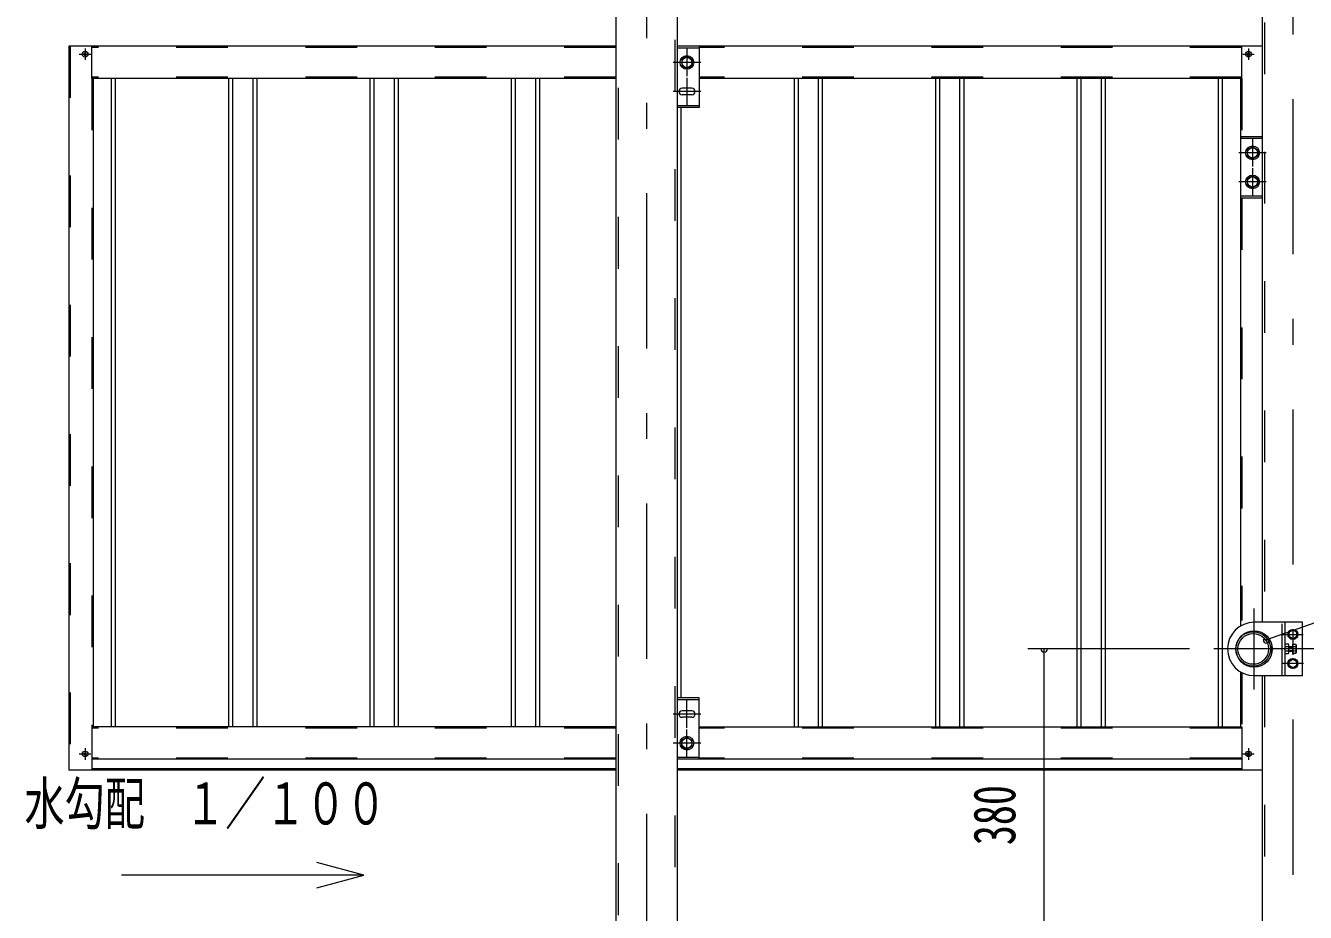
# Model space of a CAD drawing. Units: millimetres, scale not verified. Extents: x -23102 to 23102, y -10142 to 10142.
# Drawn here: x 14344 to 18304, y 1772 to 4516 of the extents above; entities that cross this region are included whole.
import ezdxf
from ezdxf.enums import TextEntityAlignment as Align

# ---------------------------------------------------------------- set-up
doc = ezdxf.new("R2010")
doc.units = ezdxf.units.MM
doc.header["$LTSCALE"] = 40
doc.linetypes.add('USER2', pattern=[10, 4, -6])
doc.linetypes.add('USER3', pattern=[24, 12, -5, 2, -5])
for name, color, linetype, lineweight in [('0-6_2-0BOLD', 7, 'Continuous', 18), ('0-7_2-1HIDDEN', 3, 'USER2', 18), ('0-8_2-2CENTER', 3, 'USER3', 18), ('0-9_2-4THIN', 4, 'Continuous', 18), ('0-A_2-5DIM', 3, 'Continuous', 18)]:
    doc.layers.add(name, color=color, linetype=linetype, lineweight=lineweight)
doc.styles.add('ＭＳ ゴシック', font='')
doc.styles.get('ＭＳ ゴシック').set_extended_font_data('MS Gothic')

msp = doc.modelspace()

# ---------------------------------------------------------------- linework, layer by layer
at = {"layer": '0-6_2-0BOLD'}
for p, q in [((18170.09, 6127.35), (18170.09, 2669.93)), ((16360.84, 1512.43), (16360.84, 5387.43)), ((16170.09, 5117.06), (16170.09, 1512.43)), ((14477.96, 4452.43), (14477.96, 2212.43)), ((16170.09, 4452.43), (14477.96, 4452.43)), ((14548.96, 4352.43), (14548.96, 4452.43)), ((18170.09, 4452.43), (16360.84, 4452.43)), ((16427.96, 4446.68), (16360.84, 4446.68)), ((16427.96, 4452.43), (16427.96, 4262.43)), ((18106.96, 4352.43), (18106.96, 4452.43)), ((14526.3, 4427.95), (14524.82, 4429.48)), ((14526.3, 4426.91), (14524.82, 4425.38)), ((14527.44, 4429.1), (14525.91, 4430.57)), ((14527.44, 4425.76), (14525.91, 4424.29)), ((14528.48, 4429.1), (14530.01, 4430.57)), ((14528.48, 4425.76), (14530.01, 4424.29)), ((14529.63, 4427.95), (14531.1, 4429.48)), ((14529.63, 4426.91), (14531.1, 4425.38)), ((16374.21, 4411.81), (16390.46, 4421.19)), ((16390.46, 4421.19), (16406.71, 4411.81)), ((16406.71, 4411.81), (16406.71, 4393.05)), ((18126.3, 4427.95), (18124.82, 4429.48)), ((18126.3, 4426.91), (18124.82, 4425.38)), ((18127.44, 4429.1), (18125.91, 4430.57)), ((18127.44, 4425.76), (18125.91, 4424.29)), ((18128.48, 4429.1), (18130.01, 4430.57)), ((18128.48, 4425.76), (18130.01, 4424.29)), ((18129.63, 4427.95), (18131.1, 4429.48)), ((18129.63, 4426.91), (18131.1, 4425.38)), ((16170.09, 4352.43), (14548.96, 4352.43)), ((14552.96, 4352.43), (14552.96, 2345.93)), ((16405.46, 4322.43), (16375.46, 4322.43)), ((18106.96, 4352.43), (16427.96, 4352.43)), ((18102.96, 4352.43), (18102.96, 2658.14)), ((16405.46, 4302.43), (16375.46, 4302.43)), ((16427.96, 4268.18), (16360.84, 4268.18)), ((16427.96, 4262.43), (16360.84, 4262.43)), ((18170.09, 4172.43), (18102.96, 4172.43)), ((18170.09, 4166.68), (18102.96, 4166.68)), ((18124.21, 4131.81), (18140.46, 4141.19)), ((18140.46, 4141.19), (18156.71, 4131.81)), ((18156.71, 4131.81), (18156.71, 4113.05)), ((18124.21, 4041.81), (18140.46, 4051.19)), ((18140.46, 4051.19), (18156.71, 4041.81)), ((18156.71, 4041.81), (18156.71, 4023.05)), ((18170.09, 3988.18), (18102.96, 3988.18)), ((18170.09, 3982.43), (18102.96, 3982.43)), ((18240.46, 2669.93), (18240.46, 2504.93)), ((18198.46, 2579.93), (18201.21, 2579.93)), ((18240.46, 2594.65), (18251.7, 2594.65)), ((18251.7, 2580.21), (18240.46, 2580.21)), ((18252.96, 2594.93), (18265.46, 2594.93)), ((18265.46, 2579.93), (18252.96, 2579.93)), ((18265.46, 2594.65), (18274.2, 2594.65)), ((18274.2, 2580.21), (18265.46, 2580.21)), ((18240.46, 2573), (18251.7, 2573)), ((18102.96, 2516.72), (18102.96, 2345.93)), ((18170.09, 2504.93), (18170.09, 1137.43)), ((16427.96, 2435.93), (16360.84, 2435.93)), ((16427.96, 2430.18), (16360.84, 2430.18)), ((16427.96, 2245.93), (16427.96, 2435.93)), ((16405.46, 2395.93), (16375.46, 2395.93)), ((16405.46, 2375.93), (16375.46, 2375.93)), ((16406.71, 2286.55), (16406.71, 2305.31)), ((14526.3, 2262.95), (14524.82, 2264.48)), ((14526.3, 2261.91), (14524.82, 2260.38)), ((14527.44, 2264.1), (14525.91, 2265.57)), ((14527.44, 2260.76), (14525.91, 2259.29)), ((14528.48, 2264.1), (14530.01, 2265.57)), ((14528.48, 2260.76), (14530.01, 2259.29)), ((14529.63, 2262.95), (14531.1, 2264.48)), ((14529.63, 2261.91), (14531.1, 2260.38)), ((16374.21, 2286.55), (16390.46, 2277.17)), ((16390.46, 2277.17), (16406.71, 2286.55)), ((18126.3, 2262.95), (18124.82, 2264.48)), ((18126.3, 2261.91), (18124.82, 2260.38)), ((18127.44, 2264.1), (18125.91, 2265.57)), ((18127.44, 2260.76), (18125.91, 2259.29)), ((18128.48, 2264.1), (18130.01, 2265.57)), ((18128.48, 2260.76), (18130.01, 2259.29)), ((18129.63, 2262.95), (18131.1, 2264.48)), ((18129.63, 2261.91), (18131.1, 2260.38)), ((16170.09, 2245.93), (14548.96, 2245.93)), ((16427.96, 2251.68), (16360.84, 2251.68)), ((18106.96, 2245.93), (16360.84, 2245.93)), ((16170.09, 2212.43), (14477.96, 2212.43)), ((16170.09, 2216.43), (14548.96, 2216.43)), ((18106.96, 2216.43), (16360.84, 2216.43)), ((18170.09, 2212.43), (16360.84, 2212.43))]:
    msp.add_line(p, q, dxfattribs=at)
for points in [[(16374.21, 4411.81), (16374.21, 4393.05), (16390.46, 4383.67), (16406.71, 4393.05)], [(18124.21, 4131.81), (18124.21, 4113.05), (18140.46, 4103.67), (18156.71, 4113.05)], [(18124.21, 4041.81), (18124.21, 4023.05), (18140.46, 4013.67), (18156.71, 4023.05)], [(18145.46, 2504.93), (18295.46, 2504.93), (18295.46, 2669.93), (18145.46, 2669.93)], [(18201.21, 2594.93), (18198.46, 2594.93), (18195.97, 2592.43), (18195.97, 2582.43), (18198.46, 2579.93), (18198.46, 2594.93)], [(18251.7, 2573), (18252.96, 2575.18), (18252.96, 2599.68), (18251.7, 2601.86), (18240.46, 2601.86)], [(16170.09, 2345.93), (14548.96, 2345.93), (14548.96, 2212.43)], [(16427.96, 2345.93), (18106.96, 2345.93), (18106.96, 2212.43)], [(16374.21, 2286.55), (16374.21, 2305.31), (16390.46, 2314.69), (16406.71, 2305.31)]]:
    msp.add_lwpolyline(points, dxfattribs=at)
for points in [[(18252.96, 2625.21), (18265.47, 2617.99), (18277.96, 2625.21), (18277.96, 2639.65), (18265.46, 2646.86), (18252.96, 2639.65)], [(18275.46, 2599.68), (18275.46, 2575.18), (18274.2, 2573), (18265.46, 2573), (18265.46, 2601.86), (18274.2, 2601.86)], [(18252.96, 2535.21), (18265.47, 2528), (18277.96, 2535.21), (18277.96, 2549.65), (18265.46, 2556.86), (18252.96, 2549.65)]]:
    msp.add_lwpolyline(points, close=True, dxfattribs=at)
for centre, radius in [((14527.96, 4427.43), 8.85), ((18127.96, 4427.43), 8.85), ((16390.46, 4402.43), 21.25), ((16390.46, 4402.43), 15.75), ((18140.46, 4122.43), 21.25), ((18140.46, 4122.43), 15.75), ((18140.46, 4032.43), 21.25), ((18140.46, 4032.43), 15.75), ((18145.46, 2587.43), 56.25), ((18142.59, 2587.43), 53.38), ((18142.59, 2587.43), 47.62), ((18265.46, 2632.43), 15.62), ((18265.46, 2632.43), 12.25), ((18265.46, 2542.43), 15.62), ((18265.46, 2542.43), 12.25), ((16390.46, 2295.93), 21.25), ((16390.46, 2295.93), 15.75), ((14527.96, 2262.43), 8.85), ((18127.96, 2262.43), 8.85)]:
    msp.add_circle(centre, radius, dxfattribs=at)
for centre, radius, start, end in [((14527.96, 4427.43), 3.75, 123.11206, 146.88794), ((14527.96, 4427.43), 3.75, 213.11206, 236.88794), ((14525.76, 4427.43), 0.75, 315.99959, 44.00041), ((14527.96, 4429.64), 0.75, 225.99959, 314.00041), ((14527.96, 4425.22), 0.75, 45.99959, 134.00041), ((14530.17, 4427.43), 0.75, 135.99959, 224.00041), ((14527.96, 4427.43), 3.75, 33.11206, 56.88794), ((14527.96, 4427.43), 3.75, 303.11206, 326.88794), ((18127.96, 4427.43), 3.75, 123.11206, 146.88794), ((18127.96, 4427.43), 3.75, 213.11206, 236.88794), ((18125.76, 4427.43), 0.75, 315.99959, 44.00041), ((18127.96, 4429.64), 0.75, 225.99959, 314.00041), ((18127.96, 4425.22), 0.75, 45.99959, 134.00041), ((18130.17, 4427.43), 0.75, 135.99959, 224.00041), ((18127.96, 4427.43), 3.75, 33.11206, 56.88794), ((18127.96, 4427.43), 3.75, 303.11206, 326.88794), ((16375.46, 4312.43), 10, 90, 270), ((16405.46, 4312.43), 10, 270, 90), ((18145.46, 2587.43), 82.5, 90, 270), ((18247.17, 2598.26), 5.79, 321.46857, 0), ((18231.69, 2587.43), 21.27, 340.17088, 19.83133), ((18247.17, 2576.6), 5.79, 0, 38.54623), ((18269.67, 2598.26), 5.79, 321.45377, 360), ((18254.19, 2587.43), 21.27, 340.16867, 19.82912), ((18269.67, 2576.6), 5.79, 0, 38.53143), ((16375.46, 2385.93), 10, 90, 270), ((16405.46, 2385.93), 10, 270, 90), ((14527.96, 2262.43), 3.75, 123.11206, 146.88794), ((14527.96, 2262.43), 3.75, 213.11206, 236.88794), ((14525.76, 2262.43), 0.75, 315.99959, 44.00041), ((14527.96, 2264.64), 0.75, 225.99959, 314.00041), ((14527.96, 2260.22), 0.75, 45.99959, 134.00041), ((14530.17, 2262.43), 0.75, 135.99959, 224.00041), ((14527.96, 2262.43), 3.75, 33.11206, 56.88794), ((14527.96, 2262.43), 3.75, 303.11206, 326.88794), ((18127.96, 2262.43), 3.75, 123.11206, 146.88794), ((18127.96, 2262.43), 3.75, 213.11206, 236.88794), ((18125.76, 2262.43), 0.75, 315.99959, 44.00041), ((18127.96, 2264.64), 0.75, 225.99959, 314.00041), ((18127.96, 2260.22), 0.75, 45.99959, 134.00041), ((18130.17, 2262.43), 0.75, 135.99959, 224.00041), ((18127.96, 2262.43), 3.75, 33.11206, 56.88794), ((18127.96, 2262.43), 3.75, 303.11206, 326.88794)]:
    msp.add_arc(centre, radius, start, end, dxfattribs=at)
at = {"layer": '0-7_2-1HIDDEN'}
for p, q in [((18177.09, 6125.4), (18177.09, 2669.93)), ((16353.84, 1512.43), (16353.84, 5387.43)), ((16177.09, 5124.06), (16177.09, 1512.43)), ((14481.96, 4452.43), (14481.96, 2212.43)), ((16170.09, 4448.43), (14548.96, 4448.43)), ((18106.96, 4448.43), (16427.96, 4448.43)), ((16170.09, 4356.43), (14548.96, 4356.43)), ((18106.96, 4356.43), (16427.96, 4356.43)), ((14548.96, 4352.43), (14548.96, 2345.93)), ((18106.96, 4352.43), (18106.96, 4172.43)), ((18106.96, 3982.43), (18106.96, 2674.93)), ((18232.46, 2504.93), (18232.46, 2669.93)), ((18106.96, 2514.47), (18106.96, 2345.93)), ((18177.09, 2504.93), (18177.09, 1137.43)), ((16170.09, 2341.93), (14548.96, 2341.93)), ((18106.96, 2341.93), (16427.96, 2341.93)), ((16170.09, 2249.93), (14548.96, 2249.93)), ((18106.96, 2249.93), (16427.96, 2249.93))]:
    msp.add_line(p, q, dxfattribs=at)
at = {"layer": '0-8_2-2CENTER'}
for p, q in [((16265.46, 6877.22), (16265.46, -50.7)), ((18265.46, 6208.72), (18265.46, 824.3)), ((14527.96, 4445.13), (14527.96, 4409.73)), ((16390.46, 4444.93), (16390.46, 4359.93)), ((18127.96, 4445.13), (18127.96, 4409.73)), ((14510.26, 4427.43), (14545.66, 4427.43)), ((16432.96, 4402.43), (16347.96, 4402.43)), ((18110.26, 4427.43), (18145.66, 4427.43)), ((16390.46, 4354.93), (16390.46, 4269.93)), ((16432.96, 4312.43), (16347.96, 4312.43)), ((18140.46, 4164.93), (18140.46, 4079.93)), ((18182.96, 4122.43), (18097.96, 4122.43)), ((18140.46, 4074.93), (18140.46, 3989.93)), ((18182.96, 4032.43), (18097.96, 4032.43)), ((18145.46, 2462.43), (18145.46, 2712.43)), ((18234.21, 2632.43), (18296.71, 2632.43)), ((18345.46, 2587.43), (18020.47, 2587.43)), ((18298.35, 2542.43), (18234.21, 2542.43)), ((16390.46, 2343.43), (16390.46, 2428.43)), ((16432.96, 2385.93), (16347.96, 2385.93)), ((16390.46, 2253.43), (16390.46, 2338.43)), ((14510.26, 2262.43), (14545.66, 2262.43)), ((14527.96, 2280.13), (14527.96, 2244.73)), ((16432.96, 2295.93), (16347.96, 2295.93)), ((18110.26, 2262.43), (18145.66, 2262.43)), ((18127.96, 2280.13), (18127.96, 2244.73))]:
    msp.add_line(p, q, dxfattribs=at)
at = {"layer": '0-9_2-4THIN'}
for p, q in [((14609.21, 4352.43), (14609.21, 2345.93)), ((14621.71, 4352.43), (14621.71, 2345.93)), ((14971.71, 4352.43), (14971.71, 2345.93)), ((14984.21, 4352.43), (14984.21, 2345.93)), ((15046.71, 4352.43), (15046.71, 2345.93)), ((15059.21, 4352.43), (15059.21, 2345.93)), ((15409.21, 4352.43), (15409.21, 2345.93)), ((15421.71, 4352.43), (15421.71, 2345.93)), ((15484.21, 4352.43), (15484.21, 2345.93)), ((15496.71, 4352.43), (15496.71, 2345.93)), ((15846.71, 4352.43), (15846.71, 2345.93)), ((15859.21, 4352.43), (15859.21, 2345.93)), ((15921.71, 4352.43), (15921.71, 2345.93)), ((15934.21, 4352.43), (15934.21, 2345.93)), ((16721.71, 4352.43), (16721.71, 2345.93)), ((16734.21, 4352.43), (16734.21, 2345.93)), ((16796.71, 4352.43), (16796.71, 2345.93)), ((16809.21, 4352.43), (16809.21, 2345.93)), ((17159.21, 4352.43), (17159.21, 2345.93)), ((17171.71, 4352.43), (17171.71, 2345.93)), ((17234.21, 4352.43), (17234.21, 2345.93)), ((17246.71, 4352.43), (17246.71, 2345.93)), ((17596.71, 4352.43), (17596.71, 2345.93)), ((17609.21, 4352.43), (17609.21, 2345.93)), ((17671.71, 4352.43), (17671.71, 2345.93)), ((17684.21, 4352.43), (17684.21, 2345.93)), ((18034.21, 4352.43), (18034.21, 2345.93)), ((18046.71, 4352.43), (18046.71, 2345.93)), ((16371.71, 4262.43), (16371.71, 2435.93)), ((18201.45, 2592.93), (18196.46, 2592.93)), ((18196.46, 2581.93), (18201.45, 2581.93)), ((18252.96, 2592.93), (18265.46, 2592.93)), ((18265.46, 2581.93), (18252.96, 2581.93))]:
    msp.add_line(p, q, dxfattribs=at)
at = {"layer": '0-A_2-5DIM'}
for p, q in [((20446.03, 3409.11), (18183.86, 2615.74)), ((18193.86, 2615.74), (18173.86, 2615.74)), ((17945.46, 2587.43), (17445.47, 2587.43)), ((17505.46, 2587.43), (17485.46, 2587.43)), ((17495.46, 1637.43), (17495.46, 2587.43)), ((15390.46, 1887.43), (15245.57, 1926.25)), ((15390.46, 1887.43), (15245.57, 1926.25)), ((15245.57, 1848.61), (15390.46, 1887.43))]:
    msp.add_line(p, q, dxfattribs=at)
msp.add_lwpolyline([(15245.57, 1848.61), (15390.46, 1887.43), (14640.46, 1887.43)], dxfattribs=at)
for centre in [(18183.86, 2615.74), (17495.46, 2587.43)]:
    msp.add_arc(centre, 10, 180, 0, dxfattribs=at)

# ---------------------------------------------------------------- texts
at = {"layer": '0-A_2-5DIM', "color": 7, "style": 'ＭＳ ゴシック', "width": 0.7}
for p in [(14340.45, 2005.19), (14340.46, 2005.19)]:
    msp.add_text('水勾配\u3000１／１００', height=130.2, dxfattribs=at).set_placement(p, align=Align.BOTTOM_LEFT)
msp.add_text('380', height=130.2, rotation=90, dxfattribs=at).set_placement((17445.46, 1980.27), align=Align.BOTTOM_LEFT)

doc.saveas('drawing.dxf')
